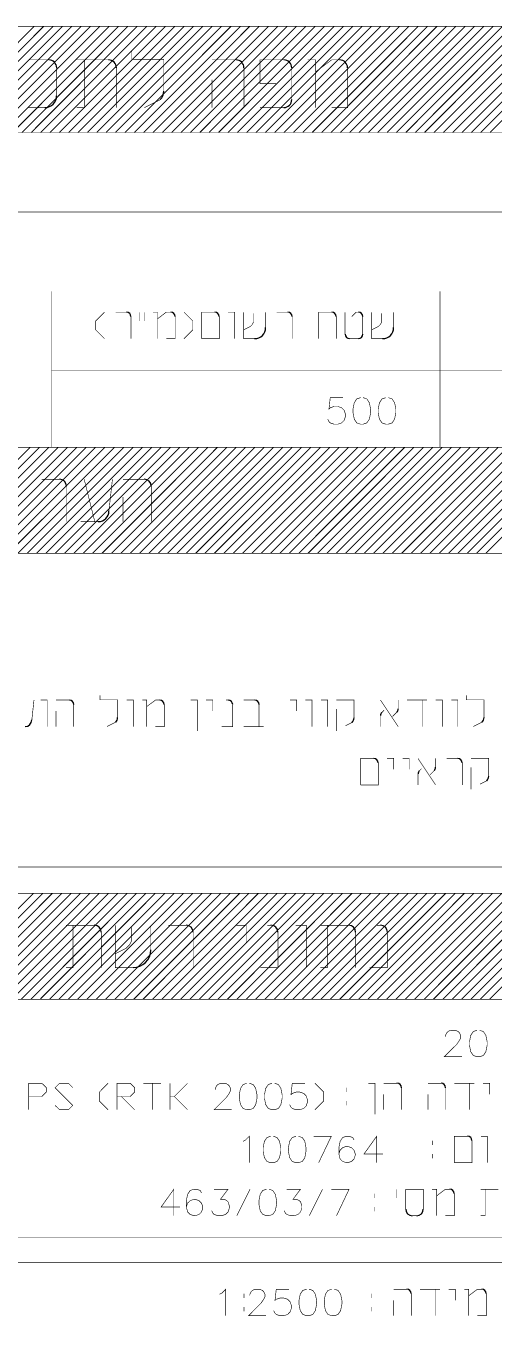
# Model space of a CAD drawing. Extents: x 489 to 720, y 1028 to 1176.
# Drawn here: x 695.45 to 704.29, y 1151.23 to 1175.79 of the extents above; entities that cross this region are included whole.
import ezdxf

# ---------------------------------------------------------------- set-up
doc = ezdxf.new("R2010")
doc.units = 0
doc.header["$MEASUREMENT"] = 0
doc.layers.add('M1280', color=7, linetype='Continuous')

msp = doc.modelspace()

# ---------------------------------------------------------------- linework, layer by layer
at = {"color": 250, "linetype": 'Continuous', "ltscale": 0.045455, "const_width": 0.0112}
for points in [[(695.876, 1175.154), (695.499, 1175.154)], [(697.005, 1175.154), (696.403, 1175.154)], [(696.553, 1175.154), (696.553, 1174.251), (696.403, 1174.251)], [(698.051, 1174.561), (698.051, 1175.163), (697.447, 1175.163), (697.447, 1175.314)], [(699.416, 1175.154), (698.963, 1175.154)], [(700.319, 1175.154), (699.867, 1175.154), (699.867, 1174.702), (700.169, 1174.702)], [(700.771, 1175.154), (700.921, 1175.154), (700.921, 1174.251)], [(701.374, 1175.154), (701.224, 1175.154), (700.921, 1174.928)], [(696.026, 1174.476), (696.026, 1175.003)], [(697.155, 1174.251), (697.155, 1175.003)], [(699.566, 1174.251), (699.566, 1175.003)], [(700.47, 1174.401), (700.47, 1175.003)], [(701.224, 1174.251), (701.525, 1174.251), (701.525, 1175.003)], [(698.963, 1174.251), (698.963, 1174.777)], [(697.683, 1174.251), (697.984, 1174.401)], [(695.499, 1174.251), (695.8, 1174.251)], [(699.867, 1174.251), (700.319, 1174.251)], [(701.435, 1168.77), (701.196, 1168.77), (701.172, 1168.555), (701.196, 1168.579), (701.268, 1168.603), (701.34, 1168.603), (701.411, 1168.579), (701.459, 1168.531), (701.483, 1168.46), (701.483, 1168.412), (701.459, 1168.34), (701.411, 1168.293), (701.34, 1168.269), (701.268, 1168.269), (701.196, 1168.293), (701.172, 1168.316), (701.149, 1168.364)], [(701.769, 1168.77), (701.697, 1168.746), (701.65, 1168.674), (701.626, 1168.555), (701.626, 1168.484), (701.65, 1168.364), (701.697, 1168.293), (701.769, 1168.269), (701.817, 1168.269), (701.887, 1168.293), (701.935, 1168.364), (701.959, 1168.484), (701.959, 1168.555), (701.935, 1168.674), (701.887, 1168.746), (701.817, 1168.77)], [(702.245, 1168.77), (702.174, 1168.746), (702.126, 1168.674), (702.102, 1168.555), (702.102, 1168.484), (702.126, 1168.364), (702.174, 1168.293), (702.245, 1168.269), (702.293, 1168.269), (702.365, 1168.293), (702.412, 1168.364), (702.436, 1168.484), (702.436, 1168.555), (702.412, 1168.674), (702.365, 1168.746), (702.293, 1168.77)]]:
    msp.add_lwpolyline(points, dxfattribs=at)
at = {"color": 250, "linetype": 'Continuous', "ltscale": 0.045455}
for centre, radius, start, end in [((695.876, 1175.003), 0.15, 0.0055, 90), ((697.005, 1175.003), 0.15, 0.0055, 90), ((699.416, 1175.003), 0.15, 0.0055, 90), ((700.319, 1175.003), 0.15, 0.0055, 90), ((701.374, 1175.003), 0.15, 0.0055, 90), ((695.8, 1174.476), 0.225, 270.0055, 360), ((697.825, 1174.561), 0.225, 315.0055, 360.0055), ((700.319, 1174.401), 0.15, 270.0055, 360)]:
    msp.add_arc(centre, radius, start, end, dxfattribs=at)
at = {"layer": 'M1280', "color": 7, "linetype": 'Continuous', "ltscale": 0.045455, "const_width": 0.0112}
for points in [[(720.219, 1173.781), (675.028, 1173.781), (675.028, 1175.784), (720.219, 1175.784)], [(720.219, 1172.28), (720.219, 1173.781), (675.028, 1173.781), (675.028, 1172.28)], [(720.219, 1170.778), (720.219, 1172.28), (675.028, 1172.28), (675.028, 1170.778)], [(695.928, 1169.277), (695.928, 1170.778)], [(703.272, 1169.277), (703.272, 1170.778)], [(696.93, 1170.385), (696.763, 1170.218), (696.763, 1170.051), (696.93, 1169.884)], [(697.347, 1170.385), (697.138, 1170.385)], [(697.43, 1169.884), (697.43, 1170.301)], [(697.597, 1170.218), (697.597, 1170.385)], [(697.68, 1170.385), (697.68, 1170.218)], [(697.847, 1170.385), (697.932, 1170.385), (697.932, 1169.884)], [(698.182, 1170.385), (698.097, 1170.385), (697.932, 1170.26)], [(698.097, 1169.884), (698.265, 1169.884), (698.265, 1170.301)], [(698.432, 1170.385), (698.599, 1170.218), (698.599, 1170.051), (698.432, 1169.884)], [(699.016, 1170.385), (698.766, 1170.385), (698.766, 1169.884)], [(698.766, 1169.884), (699.099, 1169.884), (699.099, 1170.301)], [(699.266, 1170.385), (699.391, 1170.385), (699.391, 1169.884)], [(699.558, 1170.385), (699.558, 1169.884), (699.767, 1169.884)], [(699.558, 1170.051), (699.683, 1170.113), (699.725, 1170.155), (699.745, 1170.197), (699.745, 1170.363)], [(699.975, 1170.093), (699.975, 1170.385)], [(700.392, 1170.385), (700.184, 1170.385)], [(700.476, 1169.884), (700.476, 1170.301)], [(701.227, 1170.385), (700.976, 1170.385), (700.976, 1169.884)], [(701.31, 1169.884), (701.31, 1170.301)], [(701.477, 1170.385), (701.477, 1169.968)], [(701.727, 1170.385), (701.685, 1170.385), (701.602, 1170.301)], [(701.811, 1169.968), (701.811, 1170.301)], [(701.977, 1170.385), (701.977, 1169.884), (702.186, 1169.884)], [(701.977, 1170.051), (702.102, 1170.113), (702.144, 1170.155), (702.166, 1170.197), (702.166, 1170.363)], [(702.394, 1170.093), (702.394, 1170.385)], [(701.56, 1169.884), (701.727, 1169.884)], [(695.928, 1167.83), (695.928, 1169.277), (703.286, 1169.277), (708.935, 1169.277), (714.584, 1169.277), (720.219, 1169.277), (720.219, 1167.83)], [(695.928, 1169.277), (703.272, 1169.277), (708.921, 1169.277), (714.57, 1169.277), (720.219, 1169.277)], [(703.272, 1167.83), (703.272, 1169.277)], [(720.219, 1165.828), (675.028, 1165.828), (675.028, 1167.83), (720.219, 1167.83)], [(720.219, 1167.83), (720.219, 1159.902), (675.028, 1159.902), (675.028, 1165.828)], [(695.928, 1167.83), (703.272, 1167.83), (708.921, 1167.83), (714.57, 1167.83), (720.219, 1167.83)], [(696.079, 1167.229), (695.745, 1167.229)], [(696.212, 1166.429), (696.212, 1167.096)], [(696.546, 1167.229), (696.746, 1166.429)], [(697.013, 1166.629), (697.08, 1167.229)], [(697.68, 1167.229), (697.28, 1167.229)], [(697.815, 1166.429), (697.815, 1167.096)], [(697.28, 1166.429), (697.28, 1166.896)], [(696.479, 1166.429), (696.813, 1166.429)], [(697.178, 1162.727), (697.178, 1163.061), (696.844, 1163.061), (696.844, 1163.144)], [(704.102, 1162.727), (704.102, 1163.061), (703.769, 1163.061), (703.769, 1163.144)], [(695.557, 1162.68), (695.597, 1163.055)], [(695.722, 1163.055), (695.847, 1163.055), (695.847, 1162.555)], [(696.266, 1163.055), (696.015, 1163.055)], [(696.349, 1162.555), (696.349, 1162.972)], [(697.35, 1163.055), (697.475, 1163.055), (697.475, 1162.555)], [(697.642, 1163.055), (697.725, 1163.055), (697.725, 1162.555)], [(697.976, 1163.055), (697.892, 1163.055), (697.725, 1162.93)], [(697.892, 1162.555), (698.059, 1162.555), (698.059, 1162.972)], [(698.56, 1163.055), (698.685, 1163.055), (698.685, 1162.471)], [(698.851, 1163.055), (698.977, 1163.055), (698.977, 1162.847)], [(699.143, 1162.555), (699.352, 1162.555), (699.352, 1162.972)], [(699.269, 1163.055), (699.227, 1163.055)], [(699.769, 1163.055), (699.561, 1163.055)], [(699.852, 1162.555), (699.852, 1162.972)], [(700.436, 1163.055), (700.562, 1163.055), (700.562, 1162.847)], [(700.728, 1163.055), (700.853, 1163.055), (700.853, 1162.555)], [(701.02, 1163.055), (701.145, 1163.055), (701.145, 1162.555)], [(701.646, 1162.722), (701.646, 1163.055), (701.312, 1163.055)], [(701.312, 1162.471), (701.312, 1162.888)], [(702.146, 1163.055), (702.48, 1162.555)], [(702.213, 1162.864), (702.171, 1162.822)], [(702.48, 1162.888), (702.48, 1163.055)], [(702.647, 1163.055), (703.022, 1163.055)], [(702.94, 1163.055), (702.94, 1162.555)], [(703.19, 1163.055), (703.315, 1163.055), (703.315, 1162.555)], [(703.482, 1163.055), (703.607, 1163.055), (703.607, 1162.555)], [(696.015, 1162.555), (696.015, 1162.847)], [(696.975, 1162.555), (697.141, 1162.638)], [(701.485, 1162.571), (701.61, 1162.634)], [(702.146, 1162.763), (702.146, 1162.555)], [(702.372, 1162.746), (702.457, 1162.829)], [(703.899, 1162.555), (704.066, 1162.638)], [(699.561, 1162.555), (699.936, 1162.555)], [(702.02, 1161.953), (701.77, 1161.953), (701.77, 1161.452)], [(701.77, 1161.452), (702.104, 1161.452), (702.104, 1161.869)], [(702.27, 1161.953), (702.396, 1161.953), (702.396, 1161.744)], [(702.562, 1161.953), (702.688, 1161.953), (702.688, 1161.744)], [(702.854, 1161.953), (703.188, 1161.452)], [(703.188, 1161.786), (703.188, 1161.953)], [(703.605, 1161.953), (703.397, 1161.953)], [(703.69, 1161.452), (703.69, 1161.869)], [(704.19, 1161.619), (704.19, 1161.953), (703.855, 1161.953)], [(702.854, 1161.661), (702.854, 1161.452)], [(702.921, 1161.761), (702.879, 1161.719)], [(703.08, 1161.643), (703.165, 1161.727)], [(703.855, 1161.369), (703.855, 1161.786)], [(704.028, 1161.468), (704.153, 1161.53)], [(715.074, 1157.399), (675.028, 1157.399), (675.028, 1159.402), (715.074, 1159.402)], [(675.028, 1159.402), (720.221, 1159.402), (720.221, 1157.399), (675.028, 1157.399)], [(696.737, 1158.801), (696.203, 1158.801)], [(696.337, 1158.801), (696.337, 1157.999), (696.203, 1157.999)], [(697.137, 1158.801), (697.137, 1157.999), (697.471, 1157.999)], [(697.137, 1158.266), (697.338, 1158.366), (697.404, 1158.434), (697.438, 1158.501), (697.438, 1158.768)], [(697.805, 1158.334), (697.805, 1158.801)], [(698.472, 1158.801), (698.138, 1158.801)], [(699.407, 1158.801), (699.607, 1158.801), (699.607, 1158.466)], [(700.075, 1158.801), (700.008, 1158.801)], [(700.542, 1158.801), (700.742, 1158.801), (700.742, 1157.999)], [(701.543, 1158.801), (701.009, 1158.801)], [(701.142, 1158.801), (701.142, 1157.999), (701.009, 1157.999)], [(702.143, 1158.801), (702.077, 1158.801)], [(696.87, 1157.999), (696.87, 1158.668)], [(698.605, 1157.999), (698.605, 1158.668)], [(699.874, 1157.999), (700.208, 1157.999), (700.208, 1158.668)], [(701.676, 1157.999), (701.676, 1158.668)], [(701.943, 1157.999), (702.277, 1157.999), (702.277, 1158.668)], [(720.221, 1120.515), (675.028, 1120.515), (675.028, 1157.399), (720.221, 1157.399)], [(720.221, 1157.399), (720.221, 1152.894), (675.028, 1152.894), (675.028, 1157.399)], [(703.375, 1156.697), (703.375, 1156.721), (703.399, 1156.769), (703.422, 1156.793), (703.47, 1156.816), (703.566, 1156.816), (703.613, 1156.793), (703.637, 1156.769), (703.661, 1156.721), (703.661, 1156.673), (703.637, 1156.626), (703.59, 1156.554), (703.351, 1156.316), (703.685, 1156.316)], [(703.97, 1156.816), (703.899, 1156.793), (703.851, 1156.721), (703.828, 1156.602), (703.828, 1156.53), (703.851, 1156.411), (703.899, 1156.34), (703.97, 1156.316), (704.018, 1156.316), (704.09, 1156.34), (704.137, 1156.411), (704.161, 1156.53), (704.161, 1156.602), (704.137, 1156.721), (704.09, 1156.793), (704.018, 1156.816)], [(695.496, 1155.315), (695.496, 1155.815), (695.746, 1155.815), (695.83, 1155.732), (695.83, 1155.648), (695.746, 1155.565), (695.496, 1155.565)], [(695.996, 1155.398), (696.08, 1155.315), (696.247, 1155.315), (696.33, 1155.398), (695.996, 1155.732), (696.08, 1155.815), (696.247, 1155.815), (696.33, 1155.732)], [(696.997, 1155.815), (696.832, 1155.648), (696.832, 1155.481), (696.997, 1155.315)], [(697.165, 1155.315), (697.165, 1155.815), (697.416, 1155.815), (697.499, 1155.732), (697.499, 1155.648), (697.416, 1155.565), (697.165, 1155.565), (697.249, 1155.565), (697.499, 1155.315)], [(697.666, 1155.815), (697.999, 1155.815), (697.833, 1155.815), (697.833, 1155.315)], [(698.166, 1155.315), (698.166, 1155.815)], [(698.5, 1155.815), (698.25, 1155.565), (698.166, 1155.565), (698.25, 1155.565), (698.5, 1155.315)], [(699.024, 1155.696), (699.024, 1155.72), (699.047, 1155.768), (699.071, 1155.791), (699.119, 1155.815), (699.215, 1155.815), (699.262, 1155.791), (699.286, 1155.768), (699.31, 1155.72), (699.31, 1155.672), (699.286, 1155.624), (699.238, 1155.553), (699, 1155.315), (699.334, 1155.315)], [(699.62, 1155.815), (699.549, 1155.791), (699.501, 1155.72), (699.477, 1155.601), (699.477, 1155.529), (699.501, 1155.41), (699.549, 1155.339), (699.62, 1155.315), (699.668, 1155.315), (699.74, 1155.339), (699.787, 1155.41), (699.811, 1155.529), (699.811, 1155.601), (699.787, 1155.72), (699.74, 1155.791), (699.668, 1155.815)], [(700.096, 1155.815), (700.025, 1155.791), (699.977, 1155.72), (699.953, 1155.601), (699.953, 1155.529), (699.977, 1155.41), (700.025, 1155.339), (700.096, 1155.315), (700.144, 1155.315), (700.216, 1155.339), (700.263, 1155.41), (700.287, 1155.529), (700.287, 1155.601), (700.263, 1155.72), (700.216, 1155.791), (700.144, 1155.815)], [(700.717, 1155.815), (700.478, 1155.815), (700.454, 1155.601), (700.478, 1155.624), (700.55, 1155.648), (700.621, 1155.648), (700.693, 1155.624), (700.741, 1155.577), (700.765, 1155.505), (700.765, 1155.457), (700.741, 1155.386), (700.693, 1155.339), (700.621, 1155.315), (700.55, 1155.315), (700.478, 1155.339), (700.454, 1155.363), (700.43, 1155.41)], [(700.908, 1155.815), (701.074, 1155.648), (701.074, 1155.481), (700.908, 1155.315)], [(701.497, 1155.732), (701.497, 1155.648)], [(701.915, 1155.815), (702.04, 1155.815), (702.04, 1155.231)], [(702.457, 1155.815), (702.207, 1155.815)], [(702.54, 1155.315), (702.54, 1155.732)], [(703.291, 1155.815), (703.041, 1155.815)], [(703.374, 1155.315), (703.374, 1155.732)], [(703.541, 1155.815), (703.917, 1155.815)], [(703.833, 1155.815), (703.833, 1155.315)], [(704.083, 1155.815), (704.209, 1155.815), (704.209, 1155.607)], [(702.207, 1155.315), (702.207, 1155.607)], [(703.041, 1155.315), (703.041, 1155.607)], [(701.497, 1155.481), (701.497, 1155.398)], [(699.547, 1154.719), (699.595, 1154.743), (699.667, 1154.814), (699.667, 1154.314)], [(700.071, 1154.814), (700, 1154.79), (699.952, 1154.719), (699.928, 1154.599), (699.928, 1154.528), (699.952, 1154.409), (700, 1154.338), (700.071, 1154.314), (700.119, 1154.314), (700.191, 1154.338), (700.238, 1154.409), (700.262, 1154.528), (700.262, 1154.599), (700.238, 1154.719), (700.191, 1154.79), (700.119, 1154.814)], [(700.549, 1154.814), (700.477, 1154.79), (700.429, 1154.719), (700.405, 1154.599), (700.405, 1154.528), (700.429, 1154.409), (700.477, 1154.338), (700.549, 1154.314), (700.596, 1154.314), (700.668, 1154.338), (700.715, 1154.409), (700.738, 1154.528), (700.738, 1154.599), (700.715, 1154.719), (700.668, 1154.79), (700.596, 1154.814)], [(700.882, 1154.814), (701.216, 1154.814), (700.977, 1154.314)], [(701.645, 1154.743), (701.621, 1154.79), (701.55, 1154.814), (701.502, 1154.814), (701.43, 1154.79), (701.383, 1154.719), (701.359, 1154.599), (701.359, 1154.48), (701.383, 1154.385), (701.43, 1154.338), (701.502, 1154.314), (701.526, 1154.314), (701.597, 1154.338), (701.645, 1154.385), (701.669, 1154.456), (701.669, 1154.48), (701.645, 1154.552), (701.597, 1154.599), (701.526, 1154.623), (701.502, 1154.623), (701.43, 1154.599), (701.383, 1154.552), (701.359, 1154.48)], [(702.074, 1154.314), (702.074, 1154.814), (701.835, 1154.48), (702.193, 1154.48)], [(703.791, 1154.814), (703.541, 1154.814), (703.541, 1154.314)], [(704.042, 1154.814), (704.167, 1154.814), (704.167, 1154.314)], [(703.124, 1154.731), (703.124, 1154.647)], [(703.541, 1154.314), (703.875, 1154.314), (703.875, 1154.731)], [(703.124, 1154.48), (703.124, 1154.397)], [(698.24, 1153.313), (698.24, 1153.813), (698.001, 1153.479), (698.359, 1153.479)], [(698.763, 1153.741), (698.74, 1153.789), (698.668, 1153.813), (698.62, 1153.813), (698.549, 1153.789), (698.501, 1153.718), (698.477, 1153.598), (698.477, 1153.479), (698.501, 1153.384), (698.549, 1153.337), (698.62, 1153.313), (698.644, 1153.313), (698.716, 1153.337), (698.763, 1153.384), (698.787, 1153.455), (698.787, 1153.479), (698.763, 1153.551), (698.716, 1153.598), (698.644, 1153.622), (698.62, 1153.622), (698.549, 1153.598), (698.501, 1153.551), (698.477, 1153.479)], [(699.002, 1153.813), (699.265, 1153.813), (699.121, 1153.622), (699.193, 1153.622), (699.241, 1153.598), (699.265, 1153.574), (699.288, 1153.503), (699.288, 1153.455), (699.265, 1153.384), (699.217, 1153.337), (699.145, 1153.313), (699.074, 1153.313), (699.002, 1153.337), (698.978, 1153.361), (698.954, 1153.407)], [(699.43, 1153.313), (699.682, 1153.813)], [(699.991, 1153.813), (699.92, 1153.789), (699.872, 1153.718), (699.849, 1153.598), (699.849, 1153.527), (699.872, 1153.407), (699.92, 1153.337), (699.991, 1153.313), (700.038, 1153.313), (700.11, 1153.337), (700.158, 1153.407), (700.182, 1153.527), (700.182, 1153.598), (700.158, 1153.718), (700.11, 1153.789), (700.038, 1153.813)], [(700.372, 1153.813), (700.635, 1153.813), (700.492, 1153.622), (700.563, 1153.622), (700.611, 1153.598), (700.635, 1153.574), (700.659, 1153.503), (700.659, 1153.455), (700.635, 1153.384), (700.587, 1153.337), (700.516, 1153.313), (700.444, 1153.313), (700.372, 1153.337), (700.349, 1153.361), (700.325, 1153.407)], [(700.802, 1153.313), (701.052, 1153.813)], [(701.219, 1153.813), (701.552, 1153.813), (701.315, 1153.313)], [(702.455, 1153.813), (702.455, 1153.646)], [(702.622, 1153.813), (702.622, 1153.438)], [(702.955, 1153.438), (702.955, 1153.813), (702.622, 1153.813)], [(703.122, 1153.813), (703.207, 1153.813), (703.207, 1153.313)], [(703.457, 1153.813), (703.372, 1153.813), (703.207, 1153.688)], [(704.374, 1153.813), (704.041, 1153.813)], [(704.124, 1153.813), (704.124, 1153.313), (704.041, 1153.313)], [(702.038, 1153.73), (702.038, 1153.646)], [(703.372, 1153.313), (703.54, 1153.313), (703.54, 1153.73)], [(702.038, 1153.479), (702.038, 1153.396)], [(702.747, 1153.313), (702.83, 1153.313)], [(689.687, 1150.923), (689.687, 1152.424), (719.721, 1152.424), (719.721, 1150.923)], [(699.103, 1151.829), (699.151, 1151.853), (699.222, 1151.924), (699.222, 1151.423)], [(699.568, 1151.84), (699.568, 1151.757)], [(699.676, 1151.805), (699.676, 1151.829), (699.7, 1151.877), (699.724, 1151.901), (699.771, 1151.924), (699.866, 1151.924), (699.913, 1151.901), (699.937, 1151.877), (699.961, 1151.829), (699.961, 1151.781), (699.937, 1151.734), (699.89, 1151.662), (699.652, 1151.423), (699.985, 1151.423)], [(700.415, 1151.924), (700.176, 1151.924), (700.152, 1151.71), (700.176, 1151.734), (700.247, 1151.757), (700.319, 1151.757), (700.391, 1151.734), (700.438, 1151.686), (700.462, 1151.614), (700.462, 1151.566), (700.438, 1151.495), (700.391, 1151.447), (700.319, 1151.423), (700.247, 1151.423), (700.176, 1151.447), (700.152, 1151.471), (700.128, 1151.519)], [(700.749, 1151.924), (700.677, 1151.901), (700.629, 1151.829), (700.605, 1151.71), (700.605, 1151.638), (700.629, 1151.519), (700.677, 1151.447), (700.749, 1151.423), (700.796, 1151.423), (700.867, 1151.447), (700.915, 1151.519), (700.938, 1151.638), (700.938, 1151.71), (700.915, 1151.829), (700.867, 1151.901), (700.796, 1151.924)], [(701.225, 1151.924), (701.153, 1151.901), (701.105, 1151.829), (701.082, 1151.71), (701.082, 1151.638), (701.105, 1151.519), (701.153, 1151.447), (701.225, 1151.423), (701.272, 1151.423), (701.344, 1151.447), (701.392, 1151.519), (701.416, 1151.638), (701.416, 1151.71), (701.392, 1151.829), (701.344, 1151.901), (701.272, 1151.924)], [(701.976, 1151.84), (701.976, 1151.757)], [(702.643, 1151.924), (702.393, 1151.924)], [(702.727, 1151.423), (702.727, 1151.84)], [(702.893, 1151.924), (703.269, 1151.924)], [(703.185, 1151.924), (703.185, 1151.423)], [(703.436, 1151.924), (703.561, 1151.924), (703.561, 1151.715)], [(703.728, 1151.924), (703.811, 1151.924), (703.811, 1151.423)], [(704.061, 1151.924), (703.978, 1151.924), (703.811, 1151.799)], [(703.978, 1151.423), (704.145, 1151.423), (704.145, 1151.84)], [(699.568, 1151.59), (699.568, 1151.507)], [(701.976, 1151.59), (701.976, 1151.507)], [(702.393, 1151.423), (702.393, 1151.715)]]:
    msp.add_lwpolyline(points, dxfattribs=at)
at = {"layer": 'M1280', "color": 8, "linetype": 'Continuous', "ltscale": 0.045455, "const_width": 0.0182}
for points in [[(693.599, 1173.781), (695.601, 1175.784)], [(693.776, 1173.781), (695.778, 1175.784)], [(693.953, 1173.781), (695.955, 1175.784)], [(694.129, 1173.781), (696.132, 1175.784)], [(694.307, 1173.781), (696.309, 1175.784)], [(694.484, 1173.781), (696.486, 1175.784)], [(694.661, 1173.781), (696.663, 1175.784)], [(694.837, 1173.781), (696.84, 1175.784)], [(695.015, 1173.781), (697.017, 1175.784)], [(695.192, 1173.781), (697.194, 1175.784)], [(695.369, 1173.781), (697.371, 1175.784)], [(695.545, 1173.781), (697.547, 1175.784)], [(695.722, 1173.781), (697.725, 1175.784)], [(695.9, 1173.781), (697.902, 1175.784)], [(696.077, 1173.781), (698.079, 1175.784)], [(696.253, 1173.781), (698.255, 1175.784)], [(696.43, 1173.781), (698.433, 1175.784)], [(696.608, 1173.781), (698.61, 1175.784)], [(696.785, 1173.781), (698.787, 1175.784)], [(696.961, 1173.781), (698.963, 1175.784)], [(697.138, 1173.781), (699.141, 1175.784)], [(697.316, 1173.781), (699.318, 1175.784)], [(697.493, 1173.781), (699.495, 1175.784)], [(697.669, 1173.781), (699.671, 1175.784)], [(697.846, 1173.781), (699.849, 1175.784)], [(698.024, 1173.781), (700.026, 1175.784)], [(698.2, 1173.781), (700.202, 1175.784)], [(698.377, 1173.781), (700.379, 1175.784)], [(698.554, 1173.781), (700.557, 1175.784)], [(698.732, 1173.781), (700.734, 1175.784)], [(698.908, 1173.781), (700.91, 1175.784)], [(699.085, 1173.781), (701.087, 1175.784)], [(699.262, 1173.781), (701.265, 1175.784)], [(699.44, 1173.781), (701.442, 1175.784)], [(699.616, 1173.781), (701.618, 1175.784)], [(699.793, 1173.781), (701.795, 1175.784)], [(699.97, 1173.781), (701.972, 1175.784)], [(700.147, 1173.781), (702.15, 1175.784)], [(700.324, 1173.781), (702.326, 1175.784)], [(700.501, 1173.781), (702.503, 1175.784)], [(700.678, 1173.781), (702.68, 1175.784)], [(700.855, 1173.781), (702.858, 1175.784)], [(701.032, 1173.781), (703.034, 1175.784)], [(701.209, 1173.781), (703.211, 1175.784)], [(701.386, 1173.781), (703.388, 1175.784)], [(701.563, 1173.781), (703.566, 1175.784)], [(701.74, 1173.781), (703.742, 1175.784)], [(701.917, 1173.781), (703.919, 1175.784)], [(702.094, 1173.781), (704.096, 1175.784)], [(702.271, 1173.781), (704.274, 1175.784)], [(702.447, 1173.781), (704.45, 1175.784)], [(702.625, 1173.781), (704.627, 1175.784)], [(702.802, 1173.781), (704.804, 1175.784)], [(702.978, 1173.781), (704.98, 1175.784)], [(703.155, 1173.781), (705.158, 1175.784)], [(703.333, 1173.781), (705.335, 1175.784)], [(703.51, 1173.781), (705.512, 1175.784)], [(703.686, 1173.781), (705.688, 1175.784)], [(703.863, 1173.781), (705.866, 1175.784)], [(704.041, 1173.781), (706.043, 1175.784)], [(704.218, 1173.781), (706.22, 1175.784)], [(693.519, 1165.828), (695.521, 1167.83)], [(693.696, 1165.828), (695.699, 1167.83)], [(693.874, 1165.828), (695.876, 1167.83)], [(694.05, 1165.828), (696.052, 1167.83)], [(694.227, 1165.828), (696.229, 1167.83)], [(694.404, 1165.828), (696.407, 1167.83)], [(694.582, 1165.828), (696.584, 1167.83)], [(694.758, 1165.828), (696.76, 1167.83)], [(694.935, 1165.828), (696.937, 1167.83)], [(695.112, 1165.828), (697.115, 1167.83)], [(695.29, 1165.828), (697.292, 1167.83)], [(695.466, 1165.828), (697.468, 1167.83)], [(695.643, 1165.828), (697.645, 1167.83)], [(695.82, 1165.828), (697.822, 1167.83)], [(695.996, 1165.828), (697.999, 1167.83)], [(696.174, 1165.828), (698.176, 1167.83)], [(696.351, 1165.828), (698.353, 1167.83)], [(696.528, 1165.828), (698.53, 1167.83)], [(696.704, 1165.828), (698.707, 1167.83)], [(696.882, 1165.828), (698.884, 1167.83)], [(697.059, 1165.828), (699.061, 1167.83)], [(697.236, 1165.828), (699.238, 1167.83)], [(697.412, 1165.828), (699.415, 1167.83)], [(697.59, 1165.828), (699.592, 1167.83)], [(697.767, 1165.828), (699.769, 1167.83)], [(697.944, 1165.828), (699.946, 1167.83)], [(698.12, 1165.828), (700.122, 1167.83)], [(698.297, 1165.828), (700.3, 1167.83)], [(698.475, 1165.828), (700.477, 1167.83)], [(698.652, 1165.828), (700.654, 1167.83)], [(698.828, 1165.828), (700.83, 1167.83)], [(699.005, 1165.828), (701.008, 1167.83)], [(699.183, 1165.828), (701.185, 1167.83)], [(699.36, 1165.828), (701.362, 1167.83)], [(699.536, 1165.828), (701.538, 1167.83)], [(699.713, 1165.828), (701.716, 1167.83)], [(699.891, 1165.828), (701.893, 1167.83)], [(700.068, 1165.828), (702.07, 1167.83)], [(700.244, 1165.828), (702.246, 1167.83)], [(700.421, 1165.828), (702.424, 1167.83)], [(700.599, 1165.828), (702.601, 1167.83)], [(700.775, 1165.828), (702.777, 1167.83)], [(700.952, 1165.828), (702.954, 1167.83)], [(701.129, 1165.828), (703.132, 1167.83)], [(701.307, 1165.828), (703.309, 1167.83)], [(701.483, 1165.828), (703.485, 1167.83)], [(701.66, 1165.828), (703.662, 1167.83)], [(701.837, 1165.828), (703.84, 1167.83)], [(702.015, 1165.828), (704.017, 1167.83)], [(702.191, 1165.828), (704.193, 1167.83)], [(702.368, 1165.828), (704.37, 1167.83)], [(702.545, 1165.828), (704.547, 1167.83)], [(702.722, 1165.828), (704.725, 1167.83)], [(702.899, 1165.828), (704.901, 1167.83)], [(703.076, 1165.828), (705.078, 1167.83)], [(703.253, 1165.828), (705.255, 1167.83)], [(703.43, 1165.828), (705.433, 1167.83)], [(703.607, 1165.828), (705.609, 1167.83)], [(703.784, 1165.828), (705.786, 1167.83)], [(703.961, 1165.828), (705.963, 1167.83)], [(704.138, 1165.828), (706.141, 1167.83)], [(693.585, 1157.399), (695.587, 1159.402)], [(693.762, 1157.399), (695.765, 1159.402)], [(693.94, 1157.399), (695.942, 1159.402)], [(694.117, 1157.399), (696.119, 1159.402)], [(694.293, 1157.399), (696.295, 1159.402)], [(694.47, 1157.399), (696.472, 1159.402)], [(694.647, 1157.399), (696.65, 1159.402)], [(694.825, 1157.399), (696.827, 1159.402)], [(695.001, 1157.399), (697.003, 1159.402)], [(695.178, 1157.399), (697.18, 1159.402)], [(695.355, 1157.399), (697.358, 1159.402)], [(695.533, 1157.399), (697.535, 1159.402)], [(695.709, 1157.399), (697.711, 1159.402)], [(695.886, 1157.399), (697.888, 1159.402)], [(696.063, 1157.399), (698.066, 1159.402)], [(696.24, 1157.399), (698.242, 1159.402)], [(696.417, 1157.399), (698.419, 1159.402)], [(696.594, 1157.399), (698.596, 1159.402)], [(696.771, 1157.399), (698.774, 1159.402)], [(696.947, 1157.399), (698.95, 1159.402)], [(697.125, 1157.399), (699.127, 1159.402)], [(697.302, 1157.399), (699.304, 1159.402)], [(697.479, 1157.399), (699.482, 1159.402)], [(697.655, 1157.399), (699.658, 1159.402)], [(697.833, 1157.399), (699.835, 1159.402)], [(698.01, 1157.399), (700.012, 1159.402)], [(698.187, 1157.399), (700.19, 1159.402)], [(698.363, 1157.399), (700.366, 1159.402)], [(698.541, 1157.399), (700.543, 1159.402)], [(698.718, 1157.399), (700.72, 1159.402)], [(698.895, 1157.399), (700.897, 1159.402)], [(699.071, 1157.399), (701.074, 1159.402)], [(699.249, 1157.399), (701.251, 1159.402)], [(699.426, 1157.399), (701.428, 1159.402)], [(699.603, 1157.399), (701.605, 1159.402)], [(699.779, 1157.399), (701.782, 1159.402)], [(699.957, 1157.399), (701.959, 1159.402)], [(700.134, 1157.399), (702.136, 1159.402)], [(700.311, 1157.399), (702.313, 1159.402)], [(700.487, 1157.399), (702.49, 1159.402)], [(700.665, 1157.399), (702.667, 1159.402)], [(700.842, 1157.399), (702.844, 1159.402)], [(701.018, 1157.399), (703.02, 1159.402)], [(701.195, 1157.399), (703.197, 1159.402)], [(701.372, 1157.399), (703.375, 1159.402)], [(701.55, 1157.399), (703.552, 1159.402)], [(701.726, 1157.399), (703.728, 1159.402)], [(701.903, 1157.399), (703.905, 1159.402)], [(702.08, 1157.399), (704.083, 1159.402)], [(702.258, 1157.399), (704.26, 1159.402)], [(702.434, 1157.399), (704.436, 1159.402)], [(702.611, 1157.399), (704.613, 1159.402)], [(702.788, 1157.399), (704.791, 1159.402)], [(702.966, 1157.399), (704.968, 1159.402)], [(703.142, 1157.399), (705.144, 1159.402)], [(703.319, 1157.399), (705.321, 1159.402)], [(703.496, 1157.399), (705.499, 1159.402)], [(703.674, 1157.399), (705.676, 1159.402)], [(703.85, 1157.399), (705.852, 1159.402)], [(704.027, 1157.399), (706.029, 1159.402)], [(704.204, 1157.399), (706.207, 1159.402)]]:
    msp.add_lwpolyline(points, dxfattribs=at)
at = {"layer": 'M1280', "color": 7, "linetype": 'Continuous', "ltscale": 0.045455}
for centre, radius, start, end in [((697.347, 1170.301), 0.083, 0.0055, 90), ((698.182, 1170.301), 0.083, 0.0055, 90), ((699.016, 1170.301), 0.083, 0.0055, 90), ((700.392, 1170.301), 0.083, 0.0055, 90), ((701.227, 1170.301), 0.083, 0.0055, 90), ((701.727, 1170.301), 0.083, 0.0055, 90), ((699.767, 1170.093), 0.208, 270, 360), ((702.186, 1170.093), 0.208, 270, 360), ((701.56, 1169.968), 0.083, 180, 270), ((701.727, 1169.968), 0.083, 270, 360), ((696.079, 1167.096), 0.133, 0.0055, 90), ((697.68, 1167.096), 0.133, 0.0055, 90), ((696.813, 1166.629), 0.2, 270.0055, 360), ((696.266, 1162.972), 0.083, 0.0055, 90), ((697.976, 1162.972), 0.083, 0.0055, 90), ((699.269, 1162.972), 0.083, 0.0055, 90), ((699.769, 1162.972), 0.083, 0.0055, 90), ((702.397, 1162.888), 0.083, 315.0055, 360.0055), ((702.397, 1162.888), 0.083, 315.0055, 360.0055), ((695.43, 1162.68), 0.125, 270, 360), ((697.053, 1162.727), 0.125, 315.0055, 360.0055), ((701.521, 1162.722), 0.125, 315.0055, 360.0055), ((701.521, 1162.722), 0.125, 315.0055, 360.0055), ((702.23, 1162.763), 0.083, 135, 180), ((702.23, 1162.763), 0.083, 135, 180), ((703.977, 1162.727), 0.125, 315.0055, 360.0055), ((702.02, 1161.869), 0.083, 0.0055, 90), ((703.605, 1161.869), 0.083, 0.0055, 90), ((702.938, 1161.661), 0.083, 135, 180), ((702.938, 1161.661), 0.083, 135, 180), ((703.105, 1161.786), 0.083, 315.0055, 360.0055), ((703.105, 1161.786), 0.083, 315.0055, 360.0055), ((704.065, 1161.619), 0.125, 315.0055, 360.0055), ((704.065, 1161.619), 0.125, 315.0055, 360.0055), ((696.737, 1158.668), 0.133, 0.0055, 90), ((698.472, 1158.668), 0.133, 0.0055, 90), ((700.075, 1158.668), 0.133, 0.0055, 90), ((701.543, 1158.668), 0.133, 0.0055, 90), ((702.143, 1158.668), 0.133, 0.0055, 90), ((697.471, 1158.334), 0.333, 270.0055, 360), ((702.457, 1155.732), 0.083, 0.0055, 90), ((703.291, 1155.732), 0.083, 0.0055, 90), ((703.791, 1154.731), 0.083, 0.0055, 90), ((703.457, 1153.73), 0.083, 0.0055, 90), ((702.747, 1153.438), 0.125, 180, 270), ((702.83, 1153.438), 0.125, 270, 360), ((702.643, 1151.84), 0.083, 0.0055, 90), ((704.061, 1151.84), 0.083, 0.0055, 90)]:
    msp.add_arc(centre, radius, start, end, dxfattribs=at)

doc.saveas('drawing.dxf')
